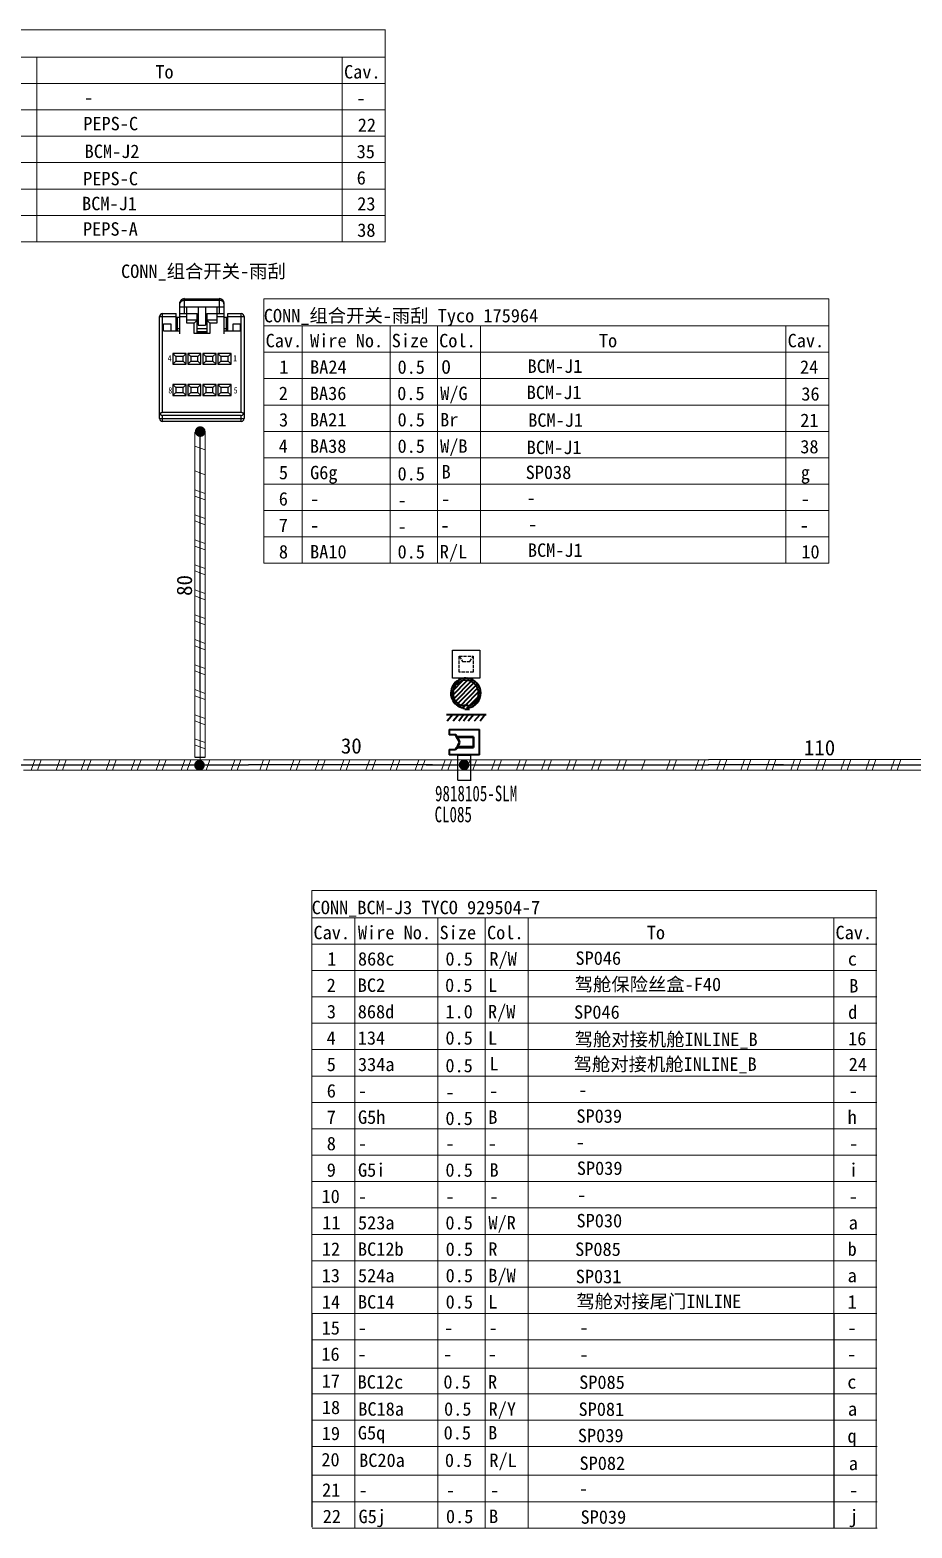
# Model space of a CAD drawing. Header units: millimetres. Extents: x 17 to 3784, y 12 to 1382.
# Drawn here: x 982.6 to 1065.7, y 462.2 to 603.4 of the extents above; entities that cross this region are included whole.
import ezdxf

# ---------------------------------------------------------------- set-up
doc = ezdxf.new("R2010")
doc.units = ezdxf.units.MM
doc.linetypes.add('ACAD_ISO02W100', pattern=[0.4, 0.3, -0.1])
doc.layers.add('ENT', color=7, linetype='Continuous', lineweight=18)
doc.layers.add('粗实线层', color=7, linetype='Continuous', lineweight=35)
doc.styles.add('FangSong_GB2312_Style', font='simfang.ttf')
doc.styles.add('foton', font='', dxfattribs={"width": 0.7})
doc.styles.add('样式 2', font='', dxfattribs={"width": 0.75})
doc.styles.get('foton').set_extended_font_data('宋体')
doc.styles.get('样式 2').set_extended_font_data('宋体')

msp = doc.modelspace()

# ---------------------------------------------------------------- hatches: boundary and pattern name
h = msp.add_hatch(color=0)
edge = h.paths.add_edge_path(flags=0)
edge.add_arc((998.63, 565.53), 0.507, 180, 540)
h = msp.add_hatch(color=0)
edge = h.paths.add_edge_path(flags=0)
edge.add_arc((998.56, 534.1), 0.507, 180, 540)
h = msp.add_hatch(color=0)
edge = h.paths.add_edge_path(flags=0)
edge.add_arc((1023.49, 534.14), 0.507, 180, 540)
at = {"layer": '粗实线层'}
h = msp.add_hatch(dxfattribs=at)
h.set_pattern_fill('ANSI31', color=0, scale=0.094174)
h.set_pattern_definition([(45.419491, (-2030.07852, -1094.8614), (-0.21296912, 0.209873225), [])])
h.paths.add_polyline_path([(1022.24, 540.88, 1), (1025.06, 540.9, 1)])

# ---------------------------------------------------------------- linework, layer by layer
at = {"color": 7, "linetype": 'Continuous'}
for p, q in [((996.7, 574.73), (996.7, 577.6)), ((996.7, 577.27), (1000.88, 577.27)), ((997.15, 576.65), (997.15, 578.05)), ((997.15, 578.05), (1000.43, 578.05)), ((997.15, 578.05), (1000.43, 578.05)), ((997.15, 577.91), (1000.43, 577.91)), ((997.38, 575.74), (997.38, 577.27)), ((998.45, 577.27), (998.45, 575.56)), ((999.13, 577.27), (999.13, 575.56)), ((1000.2, 577.27), (1000.2, 575.74)), ((1000.43, 578.05), (1000.43, 576.65)), ((1000.88, 574.73), (1000.88, 577.6)), ((994.8, 566.76), (994.8, 576.37)), ((994.8, 576.37), (996.36, 576.37)), ((995.09, 567.33), (995.09, 576.65)), ((995.09, 576.65), (996.36, 576.65)), ((996.36, 575.01), (996.36, 576.65)), ((996.36, 576.31), (996.7, 576.31)), ((996.5, 575.01), (996.5, 576.31)), ((996.7, 576.65), (998.34, 576.65)), ((996.7, 576.37), (997.38, 576.37)), ((998.34, 576.03), (997.38, 576.03)), ((998.34, 576.03), (998.05, 575.74)), ((998.34, 574.78), (998.34, 576.65)), ((998.34, 576.31), (998.45, 576.31)), ((999.13, 576.31), (999.24, 576.31)), ((999.24, 576.65), (999.24, 574.78)), ((999.24, 576.65), (1000.88, 576.65)), ((999.24, 576.03), (999.52, 575.74)), ((1000.2, 576.03), (999.24, 576.03)), ((1000.2, 576.37), (1000.88, 576.37)), ((1000.88, 576.31), (1001.22, 576.31)), ((1001.08, 576.31), (1001.08, 575.01)), ((1001.22, 575.01), (1001.22, 576.65)), ((1001.22, 576.65), (1002.49, 576.65)), ((1001.22, 576.37), (1002.77, 576.37)), ((1002.49, 567.33), (1002.49, 576.65)), ((1002.77, 576.37), (1002.77, 566.76)), ((995.17, 575.01), (995.17, 575.69)), ((995.17, 575.69), (995.85, 575.69)), ((995.17, 575.01), (996.7, 575.01)), ((995.85, 575.69), (995.85, 575.01)), ((996.5, 575.24), (996.7, 575.24)), ((998.05, 575.74), (997.38, 575.74)), ((998.05, 574.78), (998.05, 575.74)), ((999.52, 574.78), (998.05, 574.78)), ((998.34, 575.24), (999.24, 575.24)), ((998.34, 574.95), (999.24, 574.95)), ((998.34, 574.84), (999.24, 574.84)), ((998.45, 575.56), (999.13, 575.56)), ((999.52, 575.74), (999.52, 574.78)), ((1000.2, 575.74), (999.52, 575.74)), ((1000.88, 575.24), (1001.08, 575.24)), ((1000.88, 575.01), (1002.4, 575.01)), ((1001.73, 575.01), (1001.73, 575.69)), ((1001.73, 575.69), (1002.4, 575.69)), ((1002.4, 575.69), (1002.4, 575.01)), ((996.05, 572.89), (996.05, 571.87)), ((996.33, 572.61), (996.05, 572.89)), ((997.29, 572.89), (996.05, 572.89)), ((996.33, 572.16), (996.05, 571.87)), ((996.05, 571.87), (997.29, 571.87)), ((996.33, 572.61), (996.33, 572.16)), ((997.01, 572.61), (996.33, 572.61)), ((996.33, 572.16), (997.01, 572.16)), ((997.01, 572.61), (997.29, 572.89)), ((997.01, 572.16), (997.01, 572.61)), ((997.01, 572.16), (997.29, 571.87)), ((997.29, 571.87), (997.29, 572.89)), ((997.46, 572.89), (997.46, 571.87)), ((997.74, 572.61), (997.46, 572.89)), ((998.7, 572.89), (997.46, 572.89)), ((997.74, 572.16), (997.46, 571.87)), ((997.46, 571.87), (998.7, 571.87)), ((997.74, 572.61), (997.74, 572.16)), ((998.42, 572.61), (997.74, 572.61)), ((997.74, 572.16), (998.42, 572.16)), ((998.42, 572.61), (998.7, 572.89)), ((998.42, 572.16), (998.42, 572.61)), ((998.42, 572.16), (998.7, 571.87)), ((998.7, 571.87), (998.7, 572.89)), ((998.87, 572.89), (998.87, 571.87)), ((999.16, 572.61), (998.87, 572.89)), ((1000.12, 572.89), (998.87, 572.89)), ((999.16, 572.16), (998.87, 571.87)), ((998.87, 571.87), (1000.12, 571.87)), ((999.16, 572.61), (999.16, 572.16)), ((999.83, 572.61), (999.16, 572.61)), ((999.16, 572.16), (999.83, 572.16)), ((999.83, 572.61), (1000.12, 572.89)), ((999.83, 572.16), (999.83, 572.61)), ((999.83, 572.16), (1000.12, 571.87)), ((1000.12, 571.87), (1000.12, 572.89)), ((1001.53, 572.89), (1000.29, 572.89)), ((1000.29, 572.89), (1000.29, 571.87)), ((1000.57, 572.61), (1000.29, 572.89)), ((1000.57, 572.16), (1000.29, 571.87)), ((1000.29, 571.87), (1001.53, 571.87)), ((1001.25, 572.61), (1000.57, 572.61)), ((1000.57, 572.61), (1000.57, 572.16)), ((1000.57, 572.16), (1001.25, 572.16)), ((1001.25, 572.61), (1001.53, 572.89)), ((1001.25, 572.16), (1001.25, 572.61)), ((1001.25, 572.16), (1001.53, 571.87)), ((1001.53, 571.87), (1001.53, 572.89)), ((996.33, 569.67), (996.05, 569.95)), ((996.05, 569.95), (996.05, 568.94)), ((997.29, 569.95), (996.05, 569.95)), ((996.33, 569.22), (996.05, 568.94)), ((996.05, 568.94), (997.29, 568.94)), ((996.33, 569.67), (996.33, 569.22)), ((997.01, 569.67), (996.33, 569.67)), ((996.33, 569.22), (997.01, 569.22)), ((997.01, 569.67), (997.29, 569.95)), ((997.01, 569.22), (997.01, 569.67)), ((997.01, 569.22), (997.29, 568.94)), ((997.29, 568.94), (997.29, 569.95)), ((998.7, 569.95), (997.46, 569.95)), ((997.74, 569.67), (997.46, 569.95)), ((997.46, 569.95), (997.46, 568.94)), ((997.74, 569.22), (997.46, 568.94)), ((997.46, 568.94), (998.7, 568.94)), ((998.42, 569.67), (997.74, 569.67)), ((997.74, 569.67), (997.74, 569.22)), ((997.74, 569.22), (998.42, 569.22)), ((998.42, 569.67), (998.7, 569.95)), ((998.42, 569.22), (998.42, 569.67)), ((998.42, 569.22), (998.7, 568.94)), ((998.7, 568.94), (998.7, 569.95)), ((1000.12, 569.95), (998.87, 569.95)), ((999.16, 569.67), (998.87, 569.95)), ((998.87, 569.95), (998.87, 568.94)), ((999.16, 569.22), (998.87, 568.94)), ((998.87, 568.94), (1000.12, 568.94)), ((999.83, 569.67), (999.16, 569.67)), ((999.16, 569.67), (999.16, 569.22)), ((999.16, 569.22), (999.83, 569.22)), ((999.83, 569.67), (1000.12, 569.95)), ((999.83, 569.22), (999.83, 569.67)), ((999.83, 569.22), (1000.12, 568.94)), ((1000.12, 568.94), (1000.12, 569.95)), ((1001.53, 569.95), (1000.29, 569.95)), ((1000.57, 569.67), (1000.29, 569.95)), ((1000.29, 569.95), (1000.29, 568.94)), ((1000.57, 569.22), (1000.29, 568.94)), ((1000.29, 568.94), (1001.53, 568.94)), ((1001.25, 569.67), (1000.57, 569.67)), ((1000.57, 569.67), (1000.57, 569.22)), ((1000.57, 569.22), (1001.25, 569.22)), ((1001.25, 569.67), (1001.53, 569.95)), ((1001.25, 569.22), (1001.25, 569.67)), ((1001.25, 569.22), (1001.53, 568.94)), ((1001.53, 568.94), (1001.53, 569.95)), ((1002.49, 567.33), (995.09, 567.33)), ((994.8, 566.76), (1002.77, 566.76)), ((1002.49, 567.04), (995.09, 567.04)), ((995.09, 566.48), (995.09, 567.04)), ((1002.49, 566.48), (995.09, 566.48)), ((1002.49, 566.48), (1002.49, 567.04))]:
    msp.add_line(p, q, dxfattribs=at)
for p, q in [((998.12, 565.47), (999.1, 565.47)), ((998.11, 534.86), (999.1, 534.86))]:
    msp.add_line(p, q)
at = {"color": 0, "linetype": 'ACAD_ISO02W100'}
for p, q in [((1023.03, 544.35), (1023.35, 543.88)), ((1023.35, 543.87), (1024.03, 543.87)), ((1024.03, 543.88), (1024.35, 544.36))]:
    msp.add_line(p, q, dxfattribs=at)
at = {"color": 0, "lineweight": 35, "ltscale": 0.05}
for p, q in [((1023.43, 539.76), (1023.43, 539.38)), ((1023.88, 539.76), (1023.89, 539.39))]:
    msp.add_line(p, q, dxfattribs=at)
at = {"color": 0, "lineweight": 35, "ltscale": 0.060001}
for p, q in [((1023.43, 539.76), (1023.88, 539.76)), ((1023.55, 539.38), (1024, 539.38))]:
    msp.add_line(p, q, dxfattribs=at)
at = {"color": 0, "lineweight": 35, "ltscale": 0.357495}
for p, q in [((1022.09, 537.47), (1024.94, 537.47)), ((1024.94, 535.08), (1022.09, 535.08))]:
    msp.add_line(p, q, dxfattribs=at)
at = {"color": 0, "lineweight": 35, "ltscale": 0.0625}
for p, q in [((1022.09, 537.47), (1022.09, 536.98)), ((1022.09, 535.58), (1022.09, 535.08))]:
    msp.add_line(p, q, dxfattribs=at)
at = {"color": 0, "lineweight": 35, "ltscale": 0.07525}
for p, q in [((1022.69, 536.98), (1022.09, 536.98)), ((1022.09, 535.58), (1022.69, 535.58))]:
    msp.add_line(p, q, dxfattribs=at)
at = {"color": 0, "lineweight": 35, "ltscale": 0.005}
msp.add_line((1022.66, 536.95), (1022.69, 536.98), dxfattribs=at)
at = {"color": 0, "lineweight": 35, "ltscale": 0.005001}
msp.add_line((1022.69, 536.98), (1022.66, 536.95), dxfattribs=at)
at = {"color": 0, "lineweight": 35, "ltscale": 0.032926}
for p, q in [((1022.85, 536.76), (1022.66, 536.95)), ((1022.66, 535.61), (1022.85, 535.8))]:
    msp.add_line(p, q, dxfattribs=at)
at = {"color": 0, "lineweight": 35, "ltscale": 0.035001}
msp.add_line((1022.89, 536.78), (1022.69, 536.98), dxfattribs=at)
msp.add_line((1022.89, 536.78), (1022.69, 536.98), dxfattribs=at)
msp.add_line((1022.89, 536.78), (1022.69, 536.98), dxfattribs=at)
at = {"color": 0, "lineweight": 35, "ltscale": 0.00318}
for p, q in [((1022.85, 536.76), (1022.85, 536.74)), ((1022.85, 535.82), (1022.85, 535.8))]:
    msp.add_line(p, q, dxfattribs=at)
at = {"color": 0, "lineweight": 35, "ltscale": 0.1875}
for p, q in [((1022.85, 536.74), (1024.34, 536.74)), ((1024.38, 536.78), (1022.89, 536.78)), ((1024.38, 536.78), (1022.89, 536.78)), ((1024.38, 536.78), (1022.89, 536.78)), ((1024.34, 535.82), (1022.85, 535.82)), ((1022.89, 535.78), (1024.38, 535.78)), ((1022.89, 535.78), (1024.38, 535.78)), ((1022.89, 535.78), (1024.38, 535.78))]:
    msp.add_line(p, q, dxfattribs=at)
at = {"color": 0, "lineweight": 35, "ltscale": 0.000250244}
msp.add_line((1022.89, 536.78), (1022.89, 536.78), dxfattribs=at)
msp.add_line((1022.89, 536.78), (1022.89, 536.78), dxfattribs=at)
msp.add_line((1022.89, 536.78), (1022.89, 536.78), dxfattribs=at)
at = {"color": 0, "lineweight": 35, "ltscale": 0.114999}
msp.add_line((1024.34, 536.74), (1024.34, 535.82), dxfattribs=at)
at = {"color": 0, "lineweight": 35, "ltscale": 0.125}
msp.add_line((1024.38, 536.78), (1024.38, 535.78), dxfattribs=at)
msp.add_line((1024.38, 536.78), (1024.38, 535.78), dxfattribs=at)
msp.add_line((1024.38, 536.78), (1024.38, 535.78), dxfattribs=at)
at = {"color": 0, "lineweight": 35, "ltscale": 0.3}
msp.add_line((1024.94, 535.08), (1024.94, 537.47), dxfattribs=at)
at = {"color": 0, "lineweight": 35, "ltscale": 0.004998}
msp.add_line((1022.69, 535.58), (1022.66, 535.61), dxfattribs=at)
at = {"color": 0, "lineweight": 35, "ltscale": 0.004999}
msp.add_line((1022.66, 535.61), (1022.69, 535.58), dxfattribs=at)
at = {"color": 0, "lineweight": 35, "ltscale": 0.034999}
msp.add_line((1022.89, 535.78), (1022.69, 535.58), dxfattribs=at)
msp.add_line((1022.89, 535.78), (1022.69, 535.58), dxfattribs=at)
msp.add_line((1022.89, 535.78), (1022.69, 535.58), dxfattribs=at)
at = {"color": 0, "lineweight": 35, "ltscale": 0.000253296}
msp.add_line((1022.89, 535.78), (1022.89, 535.78), dxfattribs=at)
msp.add_line((1022.89, 535.78), (1022.89, 535.78), dxfattribs=at)
msp.add_line((1022.89, 535.78), (1022.89, 535.78), dxfattribs=at)
at = {"color": 0, "lineweight": 35, "ltscale": 0.137499}
msp.add_line((1022.9, 535.08), (1024.13, 535.08), dxfattribs=at)
at = {"color": 0}
for p, q in [((1022.9, 532.68), (1022.9, 535.08)), ((1024.13, 532.68), (1024.13, 535.08)), ((1022.89, 532.68), (1024.15, 532.68)), ((1009.14, 482.42), (1009.14, 462.32)), ((1058.32, 482.46), (1058.32, 462.25))]:
    msp.add_line(p, q, dxfattribs=at)
at = {"color": 0, "linetype": 'Continuous', "lineweight": 13}
for points in [[(962.83, 603.36), (1016.07, 603.36)], [(1016.06, 603.35), (1016.06, 583.41)], [(962.83, 600.81), (1016.07, 600.81)], [(983.24, 600.81), (983.24, 583.41)], [(1012.01, 600.81), (1012.01, 583.41)], [(962.83, 598.33), (1016.07, 598.33)], [(962.83, 595.84), (1016.07, 595.84)], [(962.83, 593.35), (1016.07, 593.35)], [(962.83, 590.87), (1016.07, 590.87)], [(962.83, 588.38), (1016.07, 588.38)], [(962.83, 585.9), (1016.07, 585.9)], [(962.83, 583.41), (1016.07, 583.41)], [(1004.62, 578.04), (1057.86, 578.04)], [(1004.62, 578.04), (1004.62, 553.12)], [(1057.85, 578.03), (1057.85, 553.12)], [(1004.62, 575.49), (1057.86, 575.49)], [(1008.24, 575.45), (1008.24, 553.12)], [(1016.52, 575.49), (1016.52, 553.12)], [(1020.97, 575.49), (1020.97, 553.12)], [(1025.02, 575.49), (1025.02, 553.12)], [(1053.8, 575.49), (1053.8, 553.12)], [(1004.62, 573.01), (1057.86, 573.01)], [(1004.62, 570.52), (1057.86, 570.52)], [(1004.62, 568.03), (1057.86, 568.03)], [(1004.62, 565.55), (1057.86, 565.55)], [(1004.62, 563.06), (1057.86, 563.06)], [(1004.62, 560.58), (1057.86, 560.58)], [(1004.62, 558.09), (1057.86, 558.09)], [(1004.62, 555.61), (1057.86, 555.61)], [(1004.62, 553.12), (1057.86, 553.12)], [(1003.18, 534.13), (979.67, 534.13)], [(1020.51, 534.13), (1003.18, 534.13)], [(1044.2, 534.13), (1020.69, 534.13)], [(1053.56, 534.14), (1046.47, 534.14)], [(1077.11, 534.14), (1053.6, 534.14)], [(1009.13, 522.29), (1062.37, 522.29)], [(1009.13, 522.29), (1009.13, 482.45)], [(1062.31, 522.26), (1062.31, 462.25)], [(1009.13, 519.74), (1062.37, 519.74)], [(1013.19, 519.74), (1013.19, 462.25)], [(1021.03, 519.74), (1021.03, 462.25)], [(1025.48, 519.74), (1025.48, 462.25)], [(1029.54, 519.74), (1029.54, 462.25)], [(1058.31, 519.74), (1058.31, 482.45)], [(1009.13, 517.25), (1062.37, 517.25)], [(1009.13, 514.77), (1062.37, 514.77)], [(1009.13, 512.28), (1062.37, 512.28)], [(1009.13, 509.79), (1062.37, 509.79)], [(1009.13, 507.31), (1062.37, 507.31)], [(1009.13, 504.82), (1062.37, 504.82)], [(1009.13, 502.34), (1062.37, 502.34)], [(1009.13, 499.85), (1062.37, 499.85)], [(1009.13, 497.37), (1062.37, 497.37)], [(1009.13, 494.88), (1062.37, 494.88)], [(1009.13, 492.4), (1062.37, 492.4)], [(1009.13, 489.91), (1062.37, 489.91)], [(1009.13, 487.42), (1062.37, 487.42)], [(1009.13, 484.94), (1062.37, 484.94)], [(1009.13, 482.45), (1062.37, 482.45)], [(1009.14, 479.98), (1062.37, 479.98)], [(1009.14, 477.32), (1062.37, 477.32)], [(1009.14, 474.88), (1062.38, 474.88)], [(1009.15, 472.4), (1062.38, 472.4)], [(1009.15, 469.92), (1062.39, 469.92)], [(1009.18, 467.22), (1062.42, 467.22)], [(1009.18, 464.73), (1062.42, 464.73)], [(1009.18, 462.25), (1062.42, 462.25)]]:
    msp.add_lwpolyline(points, dxfattribs=at)
at = {"color": 7, "linetype": 'Continuous', "lineweight": 0}
for points in [[(998.12, 563.11), (998.12, 565.47)], [(999.1, 565.47), (999.1, 563.11)], [(998.12, 564.17), (999.1, 563.82)], [(998.12, 560.76), (998.12, 563.11)], [(999.1, 563.11), (999.1, 560.76)], [(998.12, 561.82), (999.1, 561.46)], [(998.12, 558.4), (998.12, 560.76)], [(999.1, 560.76), (999.1, 558.4)], [(998.12, 560.05), (999.1, 559.7)], [(998.12, 559.46), (999.1, 559.11)], [(998.12, 556.05), (998.12, 558.4)], [(998.12, 557.7), (999.1, 557.34)], [(999.1, 558.4), (999.1, 556.05)], [(998.12, 557.11), (999.1, 556.76)], [(998.12, 553.69), (998.12, 556.05)], [(999.1, 556.05), (999.1, 553.69)], [(998.12, 555.34), (999.1, 554.99)], [(998.12, 554.75), (999.1, 554.4)], [(998.12, 551.34), (998.12, 553.69)], [(999.1, 553.69), (999.1, 551.34)], [(998.12, 552.99), (999.1, 552.63)], [(998.12, 552.4), (999.1, 552.05)], [(998.12, 548.99), (998.12, 551.34)], [(998.12, 550.63), (999.1, 550.28)], [(999.1, 551.34), (999.1, 548.99)], [(998.12, 550.05), (999.1, 549.69)], [(998.12, 546.63), (998.12, 548.99)], [(999.1, 548.99), (999.1, 546.63)], [(998.12, 548.28), (999.1, 547.93)], [(998.12, 547.69), (999.1, 547.34)], [(998.12, 544.28), (998.12, 546.63)], [(999.1, 546.63), (999.1, 544.28)], [(998.12, 545.93), (999.1, 545.57)], [(998.12, 545.34), (999.1, 544.98)], [(998.12, 541.92), (998.12, 544.28)], [(998.12, 543.57), (999.1, 543.22)], [(999.1, 544.28), (999.1, 541.92)], [(998.12, 542.98), (999.1, 542.63)], [(998.12, 539.57), (998.12, 541.92)], [(999.1, 541.92), (999.1, 539.57)], [(999.1, 540.86), (998.12, 541.22)], [(999.1, 540.28), (998.12, 540.63)], [(998.12, 537.21), (998.12, 539.57)], [(999.1, 539.57), (999.1, 537.21)], [(999.1, 538.51), (998.12, 538.86)], [(999.1, 537.92), (998.12, 538.27)], [(999.08, 536.24), (998.1, 536.6)], [(998.12, 534.86), (998.12, 537.21)], [(999.1, 537.21), (999.1, 534.86)], [(999.08, 535.65), (998.1, 536.01)], [(981.99, 534.62), (984.34, 534.62)], [(984.34, 533.64), (981.99, 533.64)], [(983.05, 534.62), (982.7, 533.64)], [(983.64, 534.62), (983.29, 533.64)], [(984.34, 534.62), (986.7, 534.62)], [(986.7, 533.64), (984.34, 533.64)], [(985.4, 534.62), (985.05, 533.64)], [(985.99, 534.62), (985.64, 533.64)], [(986.7, 534.62), (989.05, 534.62)], [(989.05, 533.64), (986.7, 533.64)], [(987.76, 534.62), (987.41, 533.64)], [(988.35, 534.62), (987.99, 533.64)], [(989.05, 534.62), (991.41, 534.62)], [(991.41, 533.64), (989.05, 533.64)], [(990.11, 534.62), (989.76, 533.64)], [(990.7, 534.62), (990.35, 533.64)], [(991.41, 534.62), (993.76, 534.62)], [(993.76, 533.64), (991.41, 533.64)], [(992.47, 534.62), (992.11, 533.64)], [(993.06, 534.62), (992.7, 533.64)], [(993.76, 534.62), (996.12, 534.62)], [(996.12, 533.64), (993.76, 533.64)], [(994.82, 534.62), (994.47, 533.64)], [(995.41, 534.62), (995.06, 533.64)], [(996.12, 534.62), (998.47, 534.62)], [(998.47, 533.64), (996.12, 533.64)], [(997.18, 534.62), (996.82, 533.64)], [(997.76, 534.62), (997.41, 533.64)], [(999.53, 534.62), (999.18, 533.64)]]:
    msp.add_lwpolyline(points, dxfattribs=at)
at = {"color": 7, "linetype": 'Continuous', "lineweight": 13}
for points in [[(998.61, 565.47), (998.61, 541.96)], [(998.61, 541.92), (998.61, 534.32)]]:
    msp.add_lwpolyline(points, dxfattribs=at)
at = {"color": 7, "linetype": 'Continuous', "lineweight": 25}
msp.add_lwpolyline([(998.61, 541.17), (998.61, 565.47)], dxfattribs=at)
at = {"color": 0}
msp.add_lwpolyline([(1022.4, 544.95), (1024.97, 544.95), (1024.97, 542.31), (1022.4, 542.31)], close=True, dxfattribs=at)
at = {"color": 0, "linetype": 'ACAD_ISO02W100'}
msp.add_lwpolyline([(1023.03, 544.36), (1024.35, 544.36), (1024.35, 542.86), (1023.03, 542.86)], close=True, dxfattribs=at)
at = {"color": 0, "linetype": 'Continuous', "lineweight": 25}
for points in [[(978.88, 534.13), (1003.18, 534.13)], [(1020.52, 534.13), (1003.18, 534.13)], [(1019.91, 534.13), (1046.53, 534.13)], [(1053.57, 534.14), (1046.47, 534.14)], [(1052.81, 534.14), (1077.11, 534.14)]]:
    msp.add_lwpolyline(points, dxfattribs=at)
at = {"color": 0, "linetype": 'Continuous', "lineweight": 0}
for points in [[(998.47, 534.62), (1000.83, 534.62)], [(1000.83, 533.64), (998.47, 533.64)], [(1000.83, 534.62), (1003.18, 534.62)], [(1003.18, 533.64), (1000.83, 533.64)], [(1001.88, 534.62), (1001.53, 533.64)], [(1002.47, 534.62), (1002.12, 533.64)], [(1003.18, 534.62), (1005.53, 534.62)], [(1005.53, 533.64), (1003.18, 533.64)], [(1004.24, 533.65), (1004.59, 534.63)], [(1004.83, 533.65), (1005.18, 534.63)], [(1008.74, 533.64), (1005.3, 533.64)], [(1005.38, 534.62), (1008.74, 534.62)], [(1007.09, 533.64), (1007.45, 534.62)], [(1007.68, 533.64), (1008.04, 534.62)], [(1008.74, 534.62), (1011.1, 534.62)], [(1011.1, 533.64), (1008.74, 533.64)], [(1009.45, 533.64), (1009.8, 534.62)], [(1010.04, 533.64), (1010.39, 534.62)], [(1011.1, 534.62), (1013.45, 534.62)], [(1013.45, 533.64), (1011.1, 533.64)], [(1011.8, 533.64), (1012.16, 534.62)], [(1012.39, 533.64), (1012.74, 534.62)], [(1013.45, 534.62), (1015.8, 534.62)], [(1015.8, 533.64), (1013.45, 533.64)], [(1014.24, 533.66), (1014.6, 534.64)], [(1014.83, 533.66), (1015.19, 534.64)], [(1015.8, 534.62), (1018.16, 534.62)], [(1018.16, 533.64), (1015.8, 533.64)], [(1016.51, 533.64), (1016.86, 534.62)], [(1017.1, 533.64), (1017.45, 534.62)], [(1018.16, 534.62), (1021.06, 534.62)], [(1020.8, 533.64), (1018.16, 533.64)], [(1018.87, 533.64), (1019.22, 534.62)], [(1019.45, 533.64), (1019.81, 534.62)], [(1020.66, 534.62), (1023.01, 534.62)], [(1023.01, 533.64), (1020.66, 533.64)], [(1021.72, 534.62), (1021.37, 533.64)], [(1022.31, 534.62), (1021.95, 533.64)], [(1023.01, 534.62), (1025.37, 534.62)], [(1025.37, 533.64), (1023.01, 533.64)], [(1024.07, 534.62), (1023.72, 533.64)], [(1024.66, 534.62), (1024.31, 533.64)], [(1025.37, 534.62), (1027.72, 534.62)], [(1027.72, 533.64), (1025.37, 533.64)], [(1026.43, 534.62), (1026.07, 533.64)], [(1027.02, 534.62), (1026.66, 533.64)], [(1027.72, 534.62), (1030.08, 534.62)], [(1030.08, 533.64), (1027.72, 533.64)], [(1028.78, 534.62), (1028.43, 533.64)], [(1029.37, 534.62), (1029.02, 533.64)], [(1030.08, 534.62), (1032.43, 534.62)], [(1032.43, 533.64), (1030.08, 533.64)], [(1031.14, 534.62), (1030.78, 533.64)], [(1031.73, 534.62), (1031.37, 533.64)], [(1032.43, 534.62), (1034.79, 534.62)], [(1034.79, 533.64), (1032.43, 533.64)], [(1033.49, 534.62), (1033.14, 533.64)], [(1034.08, 534.62), (1033.73, 533.64)], [(1034.79, 534.62), (1037.14, 534.62)], [(1037.14, 533.64), (1034.79, 533.64)], [(1035.85, 534.62), (1035.49, 533.64)], [(1036.43, 534.62), (1036.08, 533.64)], [(1037.14, 534.62), (1039.49, 534.62)], [(1039.49, 533.64), (1037.14, 533.64)], [(1038.2, 534.62), (1037.85, 533.64)], [(1038.79, 534.62), (1038.44, 533.64)], [(1039.49, 534.62), (1041.85, 534.62)], [(1041.85, 533.64), (1039.49, 533.64)], [(1040.55, 534.62), (1040.2, 533.64)], [(1041.85, 534.62), (1044.2, 534.62)], [(1044.2, 533.64), (1041.85, 533.64)], [(1042.91, 534.62), (1042.56, 533.64)], [(1043.5, 534.62), (1043.15, 533.64)], [(1044.2, 534.62), (1046.56, 534.62)], [(1046.56, 533.64), (1044.2, 533.64)], [(1045.26, 533.65), (1045.62, 534.63)], [(1045.85, 533.65), (1046.21, 534.63)], [(1046.5, 534.63), (1048.86, 534.63)], [(1048.86, 533.65), (1046.5, 533.65)], [(1047.3, 533.67), (1047.65, 534.65)], [(1047.89, 533.67), (1048.24, 534.65)], [(1048.86, 534.63), (1051.21, 534.63)], [(1051.21, 533.65), (1048.86, 533.65)], [(1049.56, 533.65), (1049.92, 534.63)], [(1050.15, 533.65), (1050.51, 534.63)], [(1051.21, 534.63), (1053.57, 534.63)], [(1053.57, 533.65), (1051.21, 533.65)], [(1051.92, 533.65), (1052.27, 534.63)], [(1052.51, 533.65), (1052.86, 534.63)], [(1053.57, 534.63), (1055.92, 534.63)], [(1055.92, 533.65), (1053.57, 533.65)], [(1054.63, 534.63), (1054.27, 533.65)], [(1055.21, 534.63), (1054.86, 533.65)], [(1055.92, 534.63), (1058.27, 534.63)], [(1058.27, 533.65), (1055.92, 533.65)], [(1056.98, 534.63), (1056.63, 533.65)], [(1057.57, 534.63), (1057.22, 533.65)], [(1058.27, 534.63), (1060.63, 534.63)], [(1060.63, 533.65), (1058.27, 533.65)], [(1059.33, 534.63), (1058.98, 533.65)], [(1059.92, 534.63), (1059.57, 533.65)], [(1060.63, 534.63), (1062.98, 534.63)], [(1062.98, 533.65), (1060.63, 533.65)], [(1061.69, 534.63), (1061.34, 533.65)], [(1062.28, 534.63), (1061.92, 533.65)], [(1062.98, 534.63), (1065.34, 534.63)], [(1065.34, 533.65), (1062.98, 533.65)], [(1064.04, 534.63), (1063.69, 533.65)], [(1064.63, 534.63), (1064.28, 533.65)], [(1065.34, 534.63), (1067.69, 534.63)], [(1067.69, 533.65), (1065.34, 533.65)]]:
    msp.add_lwpolyline(points, dxfattribs=at)
at = {"color": 7, "linetype": 'Continuous'}
for centre, radius, start, end in [((997.15, 577.6), 0.452, 90, 180), ((1000.43, 577.6), 0.452, 0, 90), ((995.09, 576.37), 0.283, 90, 180), ((1002.49, 576.37), 0.283, 0, 90), ((995.09, 567.33), 0.283, 180, 270), ((1002.49, 567.33), 0.283, 270, 0), ((995.09, 566.76), 0.283, 180, 270), ((1002.49, 566.76), 0.283, 270, 0)]:
    msp.add_arc(centre, radius, start, end, dxfattribs=at)
at = {"color": 0, "lineweight": 35}
for centre, radius, start, end in [((1023.65, 540.89), 1.41, 80.8312, 261.1869), ((1023.65, 540.89), 1.22, 81.267, 259.7573), ((1023.65, 540.89), 1.41, 279.6264, 82.7572), ((1023.65, 540.89), 1.22, 281.0582, 81.5696), ((1021.02, 535.55), 2.15, 19.6967, 40.4953), ((1021.2, 536.9), 1.95, 318.4224, 341.3418), ((1021.02, 535.55), 2.19, 33.5025, 40.4789), ((1021.02, 535.55), 2.19, 19.337, 40.4924), ((1021.2, 536.9), 1.99, 318.4258, 341.7389), ((1021.02, 535.55), 2.19, 19.3509, 27.6742), ((1021.2, 536.9), 1.99, 334.3577, 341.7233)]:
    msp.add_arc(centre, radius, start, end, dxfattribs=at)
at = {"color": 7, "linetype": 'Continuous'}
for points, start_tangent, end_tangent in [([(996.7, 577.6), (996.71, 577.71), (996.76, 577.82), (996.83, 577.92), (996.92, 577.99), (997.03, 578.03), (997.15, 578.05)], (0, 2.496436), (2.496436, 0)), ([(996.7, 577.46), (996.71, 577.57), (996.76, 577.68), (996.83, 577.77), (996.92, 577.85), (997.03, 577.89), (997.15, 577.91)], (0, 2.496436), (2.496436, 0)), ([(1000.88, 577.6), (1000.86, 577.71), (1000.82, 577.82), (1000.75, 577.92), (1000.65, 577.99), (1000.54, 578.03), (1000.43, 578.05)], (0, 2.496436), (-2.496436, 0)), ([(1000.88, 577.46), (1000.86, 577.57), (1000.82, 577.68), (1000.75, 577.77), (1000.65, 577.85), (1000.54, 577.89), (1000.43, 577.91)], (0, 2.496436), (-2.496436, 0)), ([(995.09, 567.33), (995.05, 567.32), (995.01, 567.31), (994.97, 567.3), (994.93, 567.28), (994.91, 567.26), (994.88, 567.24), (994.86, 567.21), (994.84, 567.18)], (-1.046431, 0), (-0.523215, -0.906236)), ([(1002.73, 567.18), (1002.72, 567.21), (1002.69, 567.24), (1002.67, 567.26), (1002.64, 567.28), (1002.61, 567.3), (1002.57, 567.31), (1002.53, 567.32), (1002.49, 567.33)], (-0.523215, 0.906236), (-1.046431, 0))]:
    msp.add_spline(points, degree=3, dxfattribs=dict(at, start_tangent=start_tangent, end_tangent=end_tangent))
at = {"layer": '粗实线层', "color": 0}
for p, q in [((1021.83, 538.89), (1025.57, 538.89)), ((1022.42, 538.89), (1021.88, 538.24)), ((1022.99, 538.89), (1022.45, 538.24)), ((1023.48, 538.89), (1022.99, 538.24)), ((1023.91, 538.89), (1023.43, 538.24)), ((1024.41, 538.89), (1023.88, 538.24)), ((1024.99, 538.89), (1024.45, 538.24)), ((1025.48, 538.89), (1024.99, 538.24))]:
    msp.add_line(p, q, dxfattribs=at)

# ---------------------------------------------------------------- texts
at = {"color": 0, "linetype": 'Continuous', "style": 'FangSong_GB2312_Style'}
for s, height, p in [('To', 1.265, (994.4, 598.79)), ('Cav.', 1.265, (1012.18, 598.79)), ('-', 1.27, (987.68, 596.38)), ('-', 1.27, (1013.34, 596.3)), ('PEPS-C', 1.265, (987.61, 593.91)), ('22', 1.265, (1013.47, 593.77)), ('BCM-J2', 1.265, (987.74, 591.3)), ('35', 1.265, (1013.37, 591.28)), ('PEPS-C', 1.265, (987.6, 588.73)), ('6', 1.27, (1013.37, 588.8)), ('BCM-J1', 1.265, (987.5, 586.38)), ('23', 1.265, (1013.42, 586.36)), ('PEPS-A', 1.265, (987.59, 583.98)), ('38', 1.265, (1013.42, 583.88)), ('CONN_组合开关-雨刮', 1.2655, (991.17, 580)), ('CONN_组合开关-雨刮 Tyco 175964', 1.2655, (1004.62, 575.82)), ('Cav.', 1.265, (1004.79, 573.47)), ('Wire No.', 1.265, (1008.98, 573.47)), ('Size', 1.265, (1016.67, 573.47)), ('Col.', 1.265, (1021.14, 573.47)), ('To', 1.265, (1036.19, 573.47)), ('Cav.', 1.265, (1053.97, 573.47)), ('1', 1.27, (1006.08, 570.98)), ('BA24', 1.265, (1008.98, 570.98)), ('0.5', 1.265, (1017.22, 570.98)), ('O', 1.27, (1021.36, 570.98)), ('BCM-J1', 1.265, (1029.47, 571.06)), ('24', 1.265, (1055.13, 570.98)), ('2', 1.27, (1006.03, 568.5)), ('BA36', 1.265, (1008.96, 568.5)), ('0.5', 1.265, (1017.19, 568.5)), ('W/G', 1.265, (1021.24, 568.5)), ('BCM-J1', 1.265, (1029.39, 568.59)), ('36', 1.265, (1055.26, 568.45)), ('3', 1.27, (1006.05, 566.01)), ('BA21', 1.265, (1008.96, 566.02)), ('0.5', 1.265, (1017.22, 566.02)), ('Br', 1.265, (1021.23, 566.02)), ('BCM-J1', 1.265, (1029.53, 565.98)), ('21', 1.265, (1055.16, 565.96)), ('4', 1.27, (1006.02, 563.53)), ('BA38', 1.265, (1008.96, 563.53)), ('0.5', 1.265, (1017.22, 563.53)), ('W/B', 1.265, (1021.23, 563.53)), ('BCM-J1', 1.265, (1029.39, 563.41)), ('38', 1.265, (1055.16, 563.48)), ('5', 1.27, (1006.04, 561.04)), ('G6g', 1.265, (1008.98, 561.04)), ('0.5', 1.265, (1017.22, 560.93)), ('B', 1.27, (1021.37, 561.11)), ('SP038', 1.265, (1029.29, 561.06)), ('g', 1.27, (1055.21, 561.04)), ('6', 1.27, (1006.03, 558.56)), ('-', 1.27, (1008.98, 558.56)), ('-', 1.27, (1017.22, 558.45)), ('-', 1.27, (1021.33, 558.56)), ('-', 1.27, (1029.38, 558.66)), ('-', 1.27, (1055.21, 558.56)), ('7', 1.27, (1006.03, 556.07)), ('-', 1.27, (1008.98, 556.07)), ('-', 1.27, (1017.22, 555.96)), ('-', 1.27, (1021.25, 556.07)), ('-', 1.27, (1029.52, 556.17)), ('-', 1.27, (1055.11, 556.07)), ('8', 1.27, (1006.04, 553.58)), ('BA10', 1.265, (1008.98, 553.58)), ('0.5', 1.265, (1017.22, 553.58)), ('R/L', 1.265, (1021.2, 553.58)), ('BCM-J1', 1.265, (1029.5, 553.73)), ('10', 1.265, (1055.26, 553.58)), ('30', 1.447, (1011.88, 535.2)), ('110', 1.447, (1055.5, 535.03)), ('CONN_BCM-J3 TYCO 929504-7', 1.2655, (1009.13, 520.07)), ('Cav.', 1.265, (1009.3, 517.71)), ('Wire No.', 1.265, (1013.49, 517.71)), ('Size', 1.265, (1021.18, 517.71)), ('Col.', 1.265, (1025.65, 517.71)), ('To', 1.265, (1040.7, 517.71)), ('Cav.', 1.265, (1058.48, 517.71)), ('R/W', 1.265, (1025.87, 515.23)), ('SP046', 1.265, (1033.98, 515.3)), ('1', 1.27, (1010.59, 515.23)), ('868c ', 1.265, (1013.49, 515.23)), ('0.5', 1.265, (1021.73, 515.23)), ('c', 1.27, (1059.64, 515.23)), ('2', 1.27, (1010.54, 512.74)), ('BC2', 1.265, (1013.47, 512.75)), ('0.5', 1.265, (1021.7, 512.75)), ('L', 1.27, (1025.76, 512.75)), ('驾舱保险丝盒-F40', 1.265, (1033.91, 512.83)), ('B', 1.27, (1059.77, 512.69)), ('3', 1.27, (1010.56, 510.26)), ('868d', 1.265, (1013.47, 510.26)), ('1.0', 1.265, (1021.73, 510.26)), ('R/W', 1.265, (1025.74, 510.26)), ('SP046', 1.265, (1033.85, 510.22)), ('d', 1.27, (1059.67, 510.21)), ('4', 1.27, (1010.53, 507.77)), ('134', 1.265, (1013.47, 507.78)), ('0.5', 1.265, (1021.73, 507.78)), ('L', 1.27, (1025.74, 507.78)), ('驾舱对接机舱INLINE_B', 1.2655, (1033.9, 507.65)), ('16', 1.265, (1059.67, 507.72)), ('L', 1.27, (1025.88, 505.35)), ('驾舱对接机舱INLINE_B', 1.2655, (1033.81, 505.31)), ('5', 1.27, (1010.55, 505.29)), ('334a', 1.265, (1013.49, 505.29)), ('0.5', 1.265, (1021.73, 505.18)), ('24', 1.265, (1059.72, 505.29)), ('6', 1.27, (1010.55, 502.8)), ('-', 1.27, (1013.49, 502.8)), ('-', 1.27, (1021.73, 502.69)), ('-', 1.27, (1025.84, 502.8)), ('-', 1.27, (1034.24, 502.91)), ('-', 1.27, (1059.72, 502.8)), ('7', 1.27, (1010.55, 500.32)), ('G5h', 1.265, (1013.49, 500.32)), ('0.5', 1.265, (1021.73, 500.21)), ('B', 1.27, (1025.77, 500.32)), ('SP039', 1.265, (1034.07, 500.42)), ('h', 1.27, (1059.62, 500.32)), ('8', 1.27, (1010.55, 497.83)), ('-', 1.27, (1013.49, 497.83)), ('-', 1.27, (1021.73, 497.83)), ('-', 1.27, (1025.71, 497.83)), ('-', 1.27, (1034.01, 497.98)), ('-', 1.27, (1059.77, 497.83)), ('SP039', 1.265, (1034.11, 495.51)), ('9', 1.27, (1010.55, 495.34)), ('G5i', 1.265, (1013.49, 495.34)), ('0.5', 1.265, (1021.73, 495.34)), ('B', 1.27, (1025.88, 495.34)), ('i', 1.27, (1059.74, 495.34)), ('10', 1.265, (1010.06, 492.86)), ('-', 1.27, (1013.49, 492.86)), ('-', 1.27, (1021.73, 492.86)), ('-', 1.27, (1025.87, 492.86)), ('-', 1.27, (1034.14, 493.01)), ('-', 1.27, (1059.72, 492.86)), ('11', 1.265, (1010.12, 490.37)), ('523a', 1.265, (1013.49, 490.37)), ('0.5', 1.265, (1021.73, 490.37)), ('W/R', 1.265, (1025.78, 490.37)), ('SP030', 1.265, (1034.08, 490.57)), ('a', 1.27, (1059.72, 490.37)), ('12', 1.265, (1010.09, 487.89)), ('BC12b', 1.265, (1013.49, 487.89)), ('0.5', 1.265, (1021.75, 487.89)), ('R', 1.27, (1025.77, 487.89)), ('SP085', 1.265, (1033.95, 487.88)), ('b', 1.27, (1059.62, 487.89)), ('13', 1.265, (1010.07, 485.4)), ('524a', 1.265, (1013.49, 485.4)), ('0.5', 1.265, (1021.75, 485.4)), ('B/W', 1.265, (1025.77, 485.4)), ('SP031', 1.265, (1034.01, 485.31)), ('a', 1.27, (1059.62, 485.4)), ('14', 1.265, (1010.09, 482.92)), ('BC14', 1.265, (1013.49, 482.92)), ('0.5', 1.265, (1021.75, 482.92)), ('L', 1.27, (1025.77, 482.92)), ('驾舱对接尾门INLINE', 1.2655, (1034.07, 482.97)), ('1', 1.27, (1059.62, 482.92)), ('15', 1.265, (1010.07, 480.47)), ('-', 1.27, (1013.47, 480.47)), ('-', 1.27, (1021.61, 480.47)), ('-', 1.27, (1025.8, 480.47)), ('-', 1.27, (1034.36, 480.52)), ('-', 1.27, (1059.6, 480.47)), ('16', 1.265, (1010.04, 478)), ('-', 1.27, (1013.44, 478)), ('-', 1.27, (1021.52, 478)), ('-', 1.27, (1025.72, 478)), ('-', 1.27, (1034.35, 477.97)), ('-', 1.27, (1059.57, 478)), ('17', 1.265, (1010.07, 475.46)), ('BC12c', 1.265, (1013.46, 475.38)), ('0.5', 1.265, (1021.54, 475.38)), ('R', 1.27, (1025.74, 475.38)), ('SP085', 1.265, (1034.33, 475.35)), ('c', 1.27, (1059.59, 475.38)), ('18', 1.265, (1010.09, 472.98)), ('R/Y', 1.265, (1025.8, 472.83)), ('BC18a', 1.265, (1013.52, 472.83)), ('0.5', 1.265, (1021.6, 472.83)), ('SP081', 1.265, (1034.27, 472.81)), ('a', 1.27, (1059.65, 472.83)), ('19', 1.265, (1010.08, 470.53)), ('G5q', 1.265, (1013.48, 470.59)), ('0.5', 1.265, (1021.56, 470.59)), ('B', 1.27, (1025.75, 470.59)), ('SP039', 1.265, (1034.21, 470.33)), ('q', 1.27, (1059.61, 470.29)), ('20', 1.265, (1010.04, 468.06)), ('BC20a', 1.265, (1013.6, 468)), ('0.5', 1.265, (1021.68, 468)), ('R/L', 1.265, (1025.87, 468)), ('SP082', 1.265, (1034.36, 467.72)), ('a', 1.27, (1059.73, 467.7)), ('21', 1.265, (1010.11, 465.2)), ('-', 1.27, (1013.55, 465.2)), ('-', 1.27, (1021.78, 465.2)), ('-', 1.27, (1025.93, 465.2)), ('-', 1.27, (1034.31, 465.34)), ('-', 1.27, (1059.77, 465.2)), ('22', 1.265, (1010.17, 462.71)), ('G5j', 1.265, (1013.55, 462.71)), ('0.5', 1.265, (1021.78, 462.71)), ('B', 1.27, (1025.84, 462.71)), ('SP039', 1.265, (1034.46, 462.65)), ('j', 1.27, (1059.77, 462.71))]:
    msp.add_text(s, height=height, dxfattribs=at).set_placement(p)
at = {"color": 7, "linetype": 'Continuous', "style": 'FangSong_GB2312_Style'}
msp.add_text('80', height=1.447, rotation=90, dxfattribs=at).set_placement((997.86, 550.05))
at = {"color": 0, "char_height": 0.589, "width": 3.4388, "attachment_point": 1, "style": '样式 2'}
for s, insert in [('4', (995.57, 572.73)), ('1', (1001.73, 572.73)), ('8', (995.63, 569.71)), ('5', (1001.79, 569.71))]:
    msp.add_mtext(s, dxfattribs=dict(at, insert=insert))
at = {"layer": 'ENT', "color": 0, "char_height": 1.4722, "width": 159.9171, "attachment_point": 1, "style": 'foton'}
for s, insert in [('{\\T1.004;9818105-SLM}', (1020.75, 532.18)), ('{\\T1.004;CL085}', (1020.71, 530.2))]:
    msp.add_mtext(s, dxfattribs=dict(at, insert=insert))

doc.saveas('drawing.dxf')
